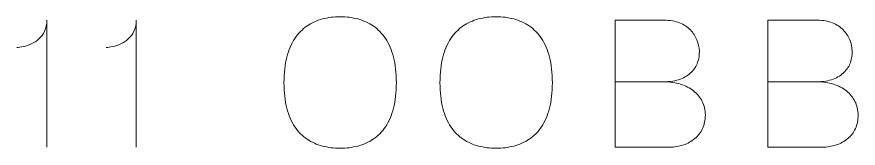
# Model space of a CAD drawing. Header units: centimetres. Extents: x -34 to 90, y -76 to 139.
# Drawn here: x 43.462 to 47.494, y 10.934 to 11.566 of the extents above; entities that cross this region are included whole.
import ezdxf

# ---------------------------------------------------------------- set-up
doc = ezdxf.new("R2010")
doc.units = ezdxf.units.CM
doc.header["$MEASUREMENT"] = 0
doc.layers.add('Layer 1', color=7, linetype='Continuous')

msp = doc.modelspace()

# ---------------------------------------------------------------- linework, layer by layer
at = {"layer": 'Layer 1', "color": 30, "lineweight": 9}
for points, knots in [([(43.60641, 10.93927), (43.60641, 10.93927), (43.60641, 11.54972), (43.60641, 11.54972), (43.60641, 11.54972), (43.60627, 11.52898), (43.6026, 11.5112), (43.59555, 11.49638), (43.59555, 11.49638), (43.58863, 11.48142), (43.57946, 11.46914), (43.56817, 11.45927), (43.56817, 11.45927), (43.55688, 11.44939), (43.54475, 11.44149), (43.53177, 11.43556), (43.53177, 11.43556), (43.51878, 11.42977), (43.50622, 11.4254), (43.49409, 11.42272), (43.49409, 11.42272), (43.48181, 11.4199), (43.47137, 11.4182), (43.46248, 11.41764), (43.46248, 11.41764), (43.47137, 11.4182), (43.48181, 11.4199), (43.49409, 11.42272), (43.49409, 11.42272), (43.50622, 11.4254), (43.51878, 11.42977), (43.53177, 11.43556), (43.53177, 11.43556), (43.54475, 11.44149), (43.55688, 11.44939), (43.56817, 11.45927), (43.56817, 11.45927), (43.57946, 11.46914), (43.58863, 11.48142), (43.59555, 11.49638), (43.59555, 11.49638), (43.6026, 11.5112), (43.60627, 11.52898), (43.60641, 11.54972), (43.60641, 11.54972), (43.60641, 11.54972), (43.60641, 10.93927), (43.60641, 10.93927)], [0, 0, 0, 0, 0.0833333, 0.0833333, 0.0833333, 0.0833333, 0.1666667, 0.1666667, 0.1666667, 0.1666667, 0.25, 0.25, 0.25, 0.25, 0.3333333, 0.3333333, 0.3333333, 0.3333333, 0.4166667, 0.4166667, 0.4166667, 0.4166667, 0.5, 0.5, 0.5, 0.5, 0.5833333, 0.5833333, 0.5833333, 0.5833333, 0.6666667, 0.6666667, 0.6666667, 0.6666667, 0.75, 0.75, 0.75, 0.75, 0.8333333, 0.8333333, 0.8333333, 0.8333333, 0.9166667, 0.9166667, 0.9166667, 0.9166667, 1, 1, 1, 1]), ([(44.03483, 10.93927), (44.03483, 10.93927), (44.03483, 11.54972), (44.03483, 11.54972), (44.03483, 11.54972), (44.03469, 11.52898), (44.03102, 11.5112), (44.02397, 11.49638), (44.02397, 11.49638), (44.01705, 11.48142), (44.00788, 11.46914), (43.99659, 11.45927), (43.99659, 11.45927), (43.9853, 11.44939), (43.97317, 11.44149), (43.96019, 11.43556), (43.96019, 11.43556), (43.9472, 11.42977), (43.93464, 11.4254), (43.92251, 11.42272), (43.92251, 11.42272), (43.91023, 11.4199), (43.89979, 11.4182), (43.8909, 11.41764), (43.8909, 11.41764), (43.89979, 11.4182), (43.91023, 11.4199), (43.92251, 11.42272), (43.92251, 11.42272), (43.93464, 11.4254), (43.9472, 11.42977), (43.96019, 11.43556), (43.96019, 11.43556), (43.97317, 11.44149), (43.9853, 11.44939), (43.99659, 11.45927), (43.99659, 11.45927), (44.00788, 11.46914), (44.01705, 11.48142), (44.02397, 11.49638), (44.02397, 11.49638), (44.03102, 11.5112), (44.03469, 11.52898), (44.03483, 11.54972), (44.03483, 11.54972), (44.03483, 11.54972), (44.03483, 10.93927), (44.03483, 10.93927)], [0, 0, 0, 0, 0.0833333, 0.0833333, 0.0833333, 0.0833333, 0.1666667, 0.1666667, 0.1666667, 0.1666667, 0.25, 0.25, 0.25, 0.25, 0.3333333, 0.3333333, 0.3333333, 0.3333333, 0.4166667, 0.4166667, 0.4166667, 0.4166667, 0.5, 0.5, 0.5, 0.5, 0.5833333, 0.5833333, 0.5833333, 0.5833333, 0.6666667, 0.6666667, 0.6666667, 0.6666667, 0.75, 0.75, 0.75, 0.75, 0.8333333, 0.8333333, 0.8333333, 0.8333333, 0.9166667, 0.9166667, 0.9166667, 0.9166667, 1, 1, 1, 1]), ([(45.0119, 10.93419), (45.04168, 10.93405), (45.0699, 10.93758), (45.09685, 10.94449), (45.09685, 10.94449), (45.12366, 10.95155), (45.14822, 10.96255), (45.17065, 10.97779), (45.17065, 10.97779), (45.19309, 10.99289), (45.21256, 11.01279), (45.22907, 11.03734), (45.22907, 11.03734), (45.24558, 11.0619), (45.25828, 11.09167), (45.26731, 11.12667), (45.26731, 11.12667), (45.27649, 11.16166), (45.281, 11.20244), (45.28114, 11.24915), (45.28114, 11.24915), (45.281, 11.29586), (45.27649, 11.33664), (45.26731, 11.37178), (45.26731, 11.37178), (45.25828, 11.40691), (45.24558, 11.43683), (45.22907, 11.46152), (45.22907, 11.46152), (45.21256, 11.48622), (45.19309, 11.50626), (45.17065, 11.52164), (45.17065, 11.52164), (45.14822, 11.53702), (45.12366, 11.54817), (45.09685, 11.55536), (45.09685, 11.55536), (45.0699, 11.56242), (45.04168, 11.56595), (45.0119, 11.56581), (45.0119, 11.56581), (44.98213, 11.56595), (44.9539, 11.56242), (44.92695, 11.55536), (44.92695, 11.55536), (44.90014, 11.54817), (44.87559, 11.53702), (44.85315, 11.52164), (44.85315, 11.52164), (44.83071, 11.50626), (44.81124, 11.48622), (44.79473, 11.46152), (44.79473, 11.46152), (44.77822, 11.43683), (44.76552, 11.40691), (44.75649, 11.37178), (44.75649, 11.37178), (44.74732, 11.33664), (44.7428, 11.29586), (44.74266, 11.24915), (44.74266, 11.24915), (44.7428, 11.20244), (44.74732, 11.16166), (44.75649, 11.12667), (44.75649, 11.12667), (44.76552, 11.09167), (44.77822, 11.0619), (44.79473, 11.03734), (44.79473, 11.03734), (44.81124, 11.01279), (44.83071, 10.99289), (44.85315, 10.97779), (44.85315, 10.97779), (44.87559, 10.96255), (44.90014, 10.95155), (44.92695, 10.94449), (44.92695, 10.94449), (44.9539, 10.93758), (44.98213, 10.93405), (45.0119, 10.93419)], [0, 0, 0, 0, 0.05, 0.05, 0.05, 0.05, 0.1, 0.1, 0.1, 0.1, 0.15, 0.15, 0.15, 0.15, 0.2, 0.2, 0.2, 0.2, 0.25, 0.25, 0.25, 0.25, 0.3, 0.3, 0.3, 0.3, 0.35, 0.35, 0.35, 0.35, 0.4, 0.4, 0.4, 0.4, 0.45, 0.45, 0.45, 0.45, 0.5, 0.5, 0.5, 0.5, 0.55, 0.55, 0.55, 0.55, 0.6, 0.6, 0.6, 0.6, 0.65, 0.65, 0.65, 0.65, 0.7, 0.7, 0.7, 0.7, 0.75, 0.75, 0.75, 0.75, 0.8, 0.8, 0.8, 0.8, 0.85, 0.85, 0.85, 0.85, 0.9, 0.9, 0.9, 0.9, 0.95, 0.95, 0.95, 0.95, 1, 1, 1, 1]), ([(45.0119, 10.93419), (45.04168, 10.93405), (45.0699, 10.93758), (45.09685, 10.94449), (45.09685, 10.94449), (45.12366, 10.95155), (45.14822, 10.96255), (45.17065, 10.97779), (45.17065, 10.97779), (45.19309, 10.99289), (45.21256, 11.01279), (45.22907, 11.03734), (45.22907, 11.03734), (45.24558, 11.0619), (45.25828, 11.09167), (45.26731, 11.12667), (45.26731, 11.12667), (45.27649, 11.16166), (45.281, 11.20244), (45.28114, 11.24915), (45.28114, 11.24915), (45.281, 11.29586), (45.27649, 11.33664), (45.26731, 11.37178), (45.26731, 11.37178), (45.25828, 11.40691), (45.24558, 11.43683), (45.22907, 11.46152), (45.22907, 11.46152), (45.21256, 11.48622), (45.19309, 11.50626), (45.17065, 11.52164), (45.17065, 11.52164), (45.14822, 11.53702), (45.12366, 11.54817), (45.09685, 11.55536), (45.09685, 11.55536), (45.0699, 11.56242), (45.04168, 11.56595), (45.0119, 11.56581), (45.0119, 11.56581), (44.98213, 11.56595), (44.9539, 11.56242), (44.92695, 11.55536), (44.92695, 11.55536), (44.90014, 11.54817), (44.87559, 11.53702), (44.85315, 11.52164), (44.85315, 11.52164), (44.83071, 11.50626), (44.81124, 11.48622), (44.79473, 11.46152), (44.79473, 11.46152), (44.77822, 11.43683), (44.76552, 11.40691), (44.75649, 11.37178), (44.75649, 11.37178), (44.74732, 11.33664), (44.7428, 11.29586), (44.74266, 11.24915), (44.74266, 11.24915), (44.7428, 11.20244), (44.74732, 11.16166), (44.75649, 11.12667), (44.75649, 11.12667), (44.76552, 11.09167), (44.77822, 11.0619), (44.79473, 11.03734), (44.79473, 11.03734), (44.81124, 11.01279), (44.83071, 10.99289), (44.85315, 10.97779), (44.85315, 10.97779), (44.87559, 10.96255), (44.90014, 10.95155), (44.92695, 10.94449), (44.92695, 10.94449), (44.9539, 10.93758), (44.98213, 10.93405), (45.0119, 10.93419)], [0, 0, 0, 0, 0.05, 0.05, 0.05, 0.05, 0.1, 0.1, 0.1, 0.1, 0.15, 0.15, 0.15, 0.15, 0.2, 0.2, 0.2, 0.2, 0.25, 0.25, 0.25, 0.25, 0.3, 0.3, 0.3, 0.3, 0.35, 0.35, 0.35, 0.35, 0.4, 0.4, 0.4, 0.4, 0.45, 0.45, 0.45, 0.45, 0.5, 0.5, 0.5, 0.5, 0.55, 0.55, 0.55, 0.55, 0.6, 0.6, 0.6, 0.6, 0.65, 0.65, 0.65, 0.65, 0.7, 0.7, 0.7, 0.7, 0.75, 0.75, 0.75, 0.75, 0.8, 0.8, 0.8, 0.8, 0.85, 0.85, 0.85, 0.85, 0.9, 0.9, 0.9, 0.9, 0.95, 0.95, 0.95, 0.95, 1, 1, 1, 1]), ([(45.75951, 10.93419), (45.78929, 10.93405), (45.81751, 10.93758), (45.84446, 10.94449), (45.84446, 10.94449), (45.87127, 10.95155), (45.89583, 10.96255), (45.91826, 10.97779), (45.91826, 10.97779), (45.9407, 10.99289), (45.96017, 11.01279), (45.97668, 11.03734), (45.97668, 11.03734), (45.99319, 11.0619), (46.00589, 11.09167), (46.01492, 11.12667), (46.01492, 11.12667), (46.0241, 11.16166), (46.02861, 11.20244), (46.02875, 11.24915), (46.02875, 11.24915), (46.02861, 11.29586), (46.0241, 11.33664), (46.01492, 11.37178), (46.01492, 11.37178), (46.00589, 11.40691), (45.99319, 11.43683), (45.97668, 11.46152), (45.97668, 11.46152), (45.96017, 11.48622), (45.9407, 11.50626), (45.91826, 11.52164), (45.91826, 11.52164), (45.89583, 11.53702), (45.87127, 11.54817), (45.84446, 11.55536), (45.84446, 11.55536), (45.81751, 11.56242), (45.78929, 11.56595), (45.75951, 11.56581), (45.75951, 11.56581), (45.72974, 11.56595), (45.70151, 11.56242), (45.67456, 11.55536), (45.67456, 11.55536), (45.64775, 11.54817), (45.6232, 11.53702), (45.60076, 11.52164), (45.60076, 11.52164), (45.57832, 11.50626), (45.55885, 11.48622), (45.54234, 11.46152), (45.54234, 11.46152), (45.52583, 11.43683), (45.51313, 11.40691), (45.5041, 11.37178), (45.5041, 11.37178), (45.49493, 11.33664), (45.49041, 11.29586), (45.49027, 11.24915), (45.49027, 11.24915), (45.49041, 11.20244), (45.49493, 11.16166), (45.5041, 11.12667), (45.5041, 11.12667), (45.51313, 11.09167), (45.52583, 11.0619), (45.54234, 11.03734), (45.54234, 11.03734), (45.55885, 11.01279), (45.57832, 10.99289), (45.60076, 10.97779), (45.60076, 10.97779), (45.6232, 10.96255), (45.64775, 10.95155), (45.67456, 10.94449), (45.67456, 10.94449), (45.70151, 10.93758), (45.72974, 10.93405), (45.75951, 10.93419)], [0, 0, 0, 0, 0.05, 0.05, 0.05, 0.05, 0.1, 0.1, 0.1, 0.1, 0.15, 0.15, 0.15, 0.15, 0.2, 0.2, 0.2, 0.2, 0.25, 0.25, 0.25, 0.25, 0.3, 0.3, 0.3, 0.3, 0.35, 0.35, 0.35, 0.35, 0.4, 0.4, 0.4, 0.4, 0.45, 0.45, 0.45, 0.45, 0.5, 0.5, 0.5, 0.5, 0.55, 0.55, 0.55, 0.55, 0.6, 0.6, 0.6, 0.6, 0.65, 0.65, 0.65, 0.65, 0.7, 0.7, 0.7, 0.7, 0.75, 0.75, 0.75, 0.75, 0.8, 0.8, 0.8, 0.8, 0.85, 0.85, 0.85, 0.85, 0.9, 0.9, 0.9, 0.9, 0.95, 0.95, 0.95, 0.95, 1, 1, 1, 1]), ([(45.75951, 10.93419), (45.78929, 10.93405), (45.81751, 10.93758), (45.84446, 10.94449), (45.84446, 10.94449), (45.87127, 10.95155), (45.89583, 10.96255), (45.91826, 10.97779), (45.91826, 10.97779), (45.9407, 10.99289), (45.96017, 11.01279), (45.97668, 11.03734), (45.97668, 11.03734), (45.99319, 11.0619), (46.00589, 11.09167), (46.01492, 11.12667), (46.01492, 11.12667), (46.0241, 11.16166), (46.02861, 11.20244), (46.02875, 11.24915), (46.02875, 11.24915), (46.02861, 11.29586), (46.0241, 11.33664), (46.01492, 11.37178), (46.01492, 11.37178), (46.00589, 11.40691), (45.99319, 11.43683), (45.97668, 11.46152), (45.97668, 11.46152), (45.96017, 11.48622), (45.9407, 11.50626), (45.91826, 11.52164), (45.91826, 11.52164), (45.89583, 11.53702), (45.87127, 11.54817), (45.84446, 11.55536), (45.84446, 11.55536), (45.81751, 11.56242), (45.78929, 11.56595), (45.75951, 11.56581), (45.75951, 11.56581), (45.72974, 11.56595), (45.70151, 11.56242), (45.67456, 11.55536), (45.67456, 11.55536), (45.64775, 11.54817), (45.6232, 11.53702), (45.60076, 11.52164), (45.60076, 11.52164), (45.57832, 11.50626), (45.55885, 11.48622), (45.54234, 11.46152), (45.54234, 11.46152), (45.52583, 11.43683), (45.51313, 11.40691), (45.5041, 11.37178), (45.5041, 11.37178), (45.49493, 11.33664), (45.49041, 11.29586), (45.49027, 11.24915), (45.49027, 11.24915), (45.49041, 11.20244), (45.49493, 11.16166), (45.5041, 11.12667), (45.5041, 11.12667), (45.51313, 11.09167), (45.52583, 11.0619), (45.54234, 11.03734), (45.54234, 11.03734), (45.55885, 11.01279), (45.57832, 10.99289), (45.60076, 10.97779), (45.60076, 10.97779), (45.6232, 10.96255), (45.64775, 10.95155), (45.67456, 10.94449), (45.67456, 10.94449), (45.70151, 10.93758), (45.72974, 10.93405), (45.75951, 10.93419)], [0, 0, 0, 0, 0.05, 0.05, 0.05, 0.05, 0.1, 0.1, 0.1, 0.1, 0.15, 0.15, 0.15, 0.15, 0.2, 0.2, 0.2, 0.2, 0.25, 0.25, 0.25, 0.25, 0.3, 0.3, 0.3, 0.3, 0.35, 0.35, 0.35, 0.35, 0.4, 0.4, 0.4, 0.4, 0.45, 0.45, 0.45, 0.45, 0.5, 0.5, 0.5, 0.5, 0.55, 0.55, 0.55, 0.55, 0.6, 0.6, 0.6, 0.6, 0.65, 0.65, 0.65, 0.65, 0.7, 0.7, 0.7, 0.7, 0.75, 0.75, 0.75, 0.75, 0.8, 0.8, 0.8, 0.8, 0.85, 0.85, 0.85, 0.85, 0.9, 0.9, 0.9, 0.9, 0.95, 0.95, 0.95, 0.95, 1, 1, 1, 1]), ([(46.32932, 11.25338), (46.32932, 11.25338), (46.56385, 11.25338), (46.56385, 11.25338), (46.56385, 11.25338), (46.59433, 11.25353), (46.62029, 11.25776), (46.64217, 11.26608), (46.64217, 11.26608), (46.6639, 11.27427), (46.68154, 11.28542), (46.69522, 11.29939), (46.69522, 11.29939), (46.70891, 11.31336), (46.71879, 11.32916), (46.725, 11.34666), (46.725, 11.34666), (46.73107, 11.36402), (46.73389, 11.38208), (46.73318, 11.40071), (46.73318, 11.40071), (46.73234, 11.41933), (46.72838, 11.43739), (46.72133, 11.45503), (46.72133, 11.45503), (46.71441, 11.47267), (46.70397, 11.48862), (46.69028, 11.50287), (46.69028, 11.50287), (46.6766, 11.51712), (46.65952, 11.52841), (46.63878, 11.53674), (46.63878, 11.53674), (46.61804, 11.5452), (46.59362, 11.54958), (46.56554, 11.54972), (46.56554, 11.54972), (46.56554, 11.54972), (46.32932, 11.54972), (46.32932, 11.54972), (46.32932, 11.54972), (46.32932, 11.54972), (46.32932, 10.93927), (46.32932, 10.93927), (46.32932, 10.93927), (46.32932, 10.93927), (46.58925, 10.93927), (46.58925, 10.93927), (46.58925, 10.93927), (46.61352, 10.93927), (46.6361, 10.9428), (46.65698, 10.94971), (46.65698, 10.94971), (46.67787, 10.95677), (46.69607, 10.96679), (46.71187, 10.98019), (46.71187, 10.98019), (46.72754, 10.99346), (46.73981, 11.00954), (46.74856, 11.02859), (46.74856, 11.02859), (46.75731, 11.04764), (46.76183, 11.06923), (46.76197, 11.09336), (46.76197, 11.09336), (46.7614, 11.11764), (46.75632, 11.13951), (46.74659, 11.15912), (46.74659, 11.15912), (46.73685, 11.17874), (46.7233, 11.19553), (46.70581, 11.20964), (46.70581, 11.20964), (46.68831, 11.22361), (46.66742, 11.23448), (46.64344, 11.24195), (46.64344, 11.24195), (46.61945, 11.24943), (46.59292, 11.25324), (46.56385, 11.25338), (46.56385, 11.25338), (46.59292, 11.25324), (46.61945, 11.24943), (46.64344, 11.24195), (46.64344, 11.24195), (46.66742, 11.23448), (46.68831, 11.22361), (46.70581, 11.20964), (46.70581, 11.20964), (46.7233, 11.19553), (46.73685, 11.17874), (46.74659, 11.15912), (46.74659, 11.15912), (46.75632, 11.13951), (46.7614, 11.11764), (46.76197, 11.09336), (46.76197, 11.09336), (46.76183, 11.06923), (46.75731, 11.04764), (46.74856, 11.02859), (46.74856, 11.02859), (46.73981, 11.00954), (46.72754, 10.99346), (46.71187, 10.98019), (46.71187, 10.98019), (46.69607, 10.96679), (46.67787, 10.95677), (46.65698, 10.94971), (46.65698, 10.94971), (46.6361, 10.9428), (46.61352, 10.93927), (46.58925, 10.93927), (46.58925, 10.93927), (46.58925, 10.93927), (46.32932, 10.93927), (46.32932, 10.93927), (46.32932, 10.93927), (46.32932, 10.93927), (46.32932, 11.54972), (46.32932, 11.54972), (46.32932, 11.54972), (46.32932, 11.54972), (46.56554, 11.54972), (46.56554, 11.54972), (46.56554, 11.54972), (46.59362, 11.54958), (46.61804, 11.5452), (46.63878, 11.53674), (46.63878, 11.53674), (46.65952, 11.52841), (46.6766, 11.51712), (46.69028, 11.50287), (46.69028, 11.50287), (46.70397, 11.48862), (46.71441, 11.47267), (46.72133, 11.45503), (46.72133, 11.45503), (46.72838, 11.43739), (46.73234, 11.41933), (46.73318, 11.40071), (46.73318, 11.40071), (46.73389, 11.38208), (46.73107, 11.36402), (46.725, 11.34666), (46.725, 11.34666), (46.71879, 11.32916), (46.70891, 11.31336), (46.69522, 11.29939), (46.69522, 11.29939), (46.68154, 11.28542), (46.6639, 11.27427), (46.64217, 11.26608), (46.64217, 11.26608), (46.62029, 11.25776), (46.59433, 11.25353), (46.56385, 11.25338), (46.56385, 11.25338), (46.56385, 11.25338), (46.32932, 11.25338), (46.32932, 11.25338)], [0, 0, 0, 0, 0.025, 0.025, 0.025, 0.025, 0.05, 0.05, 0.05, 0.05, 0.075, 0.075, 0.075, 0.075, 0.1, 0.1, 0.1, 0.1, 0.125, 0.125, 0.125, 0.125, 0.15, 0.15, 0.15, 0.15, 0.175, 0.175, 0.175, 0.175, 0.2, 0.2, 0.2, 0.2, 0.225, 0.225, 0.225, 0.225, 0.25, 0.25, 0.25, 0.25, 0.275, 0.275, 0.275, 0.275, 0.3, 0.3, 0.3, 0.3, 0.325, 0.325, 0.325, 0.325, 0.35, 0.35, 0.35, 0.35, 0.375, 0.375, 0.375, 0.375, 0.4, 0.4, 0.4, 0.4, 0.425, 0.425, 0.425, 0.425, 0.45, 0.45, 0.45, 0.45, 0.475, 0.475, 0.475, 0.475, 0.5, 0.5, 0.5, 0.5, 0.525, 0.525, 0.525, 0.525, 0.55, 0.55, 0.55, 0.55, 0.575, 0.575, 0.575, 0.575, 0.6, 0.6, 0.6, 0.6, 0.625, 0.625, 0.625, 0.625, 0.65, 0.65, 0.65, 0.65, 0.675, 0.675, 0.675, 0.675, 0.7, 0.7, 0.7, 0.7, 0.725, 0.725, 0.725, 0.725, 0.75, 0.75, 0.75, 0.75, 0.775, 0.775, 0.775, 0.775, 0.8, 0.8, 0.8, 0.8, 0.825, 0.825, 0.825, 0.825, 0.85, 0.85, 0.85, 0.85, 0.875, 0.875, 0.875, 0.875, 0.9, 0.9, 0.9, 0.9, 0.925, 0.925, 0.925, 0.925, 0.95, 0.95, 0.95, 0.95, 0.975, 0.975, 0.975, 0.975, 1, 1, 1, 1]), ([(47.06169, 11.25338), (47.06169, 11.25338), (47.29622, 11.25338), (47.29622, 11.25338), (47.29622, 11.25338), (47.3267, 11.25353), (47.35266, 11.25776), (47.37454, 11.26608), (47.37454, 11.26608), (47.39627, 11.27427), (47.41391, 11.28542), (47.42759, 11.29939), (47.42759, 11.29939), (47.44128, 11.31336), (47.45116, 11.32916), (47.45737, 11.34666), (47.45737, 11.34666), (47.46344, 11.36402), (47.46626, 11.38208), (47.46555, 11.40071), (47.46555, 11.40071), (47.46471, 11.41933), (47.46075, 11.43739), (47.4537, 11.45503), (47.4537, 11.45503), (47.44678, 11.47267), (47.43634, 11.48862), (47.42265, 11.50287), (47.42265, 11.50287), (47.40897, 11.51712), (47.39189, 11.52841), (47.37115, 11.53674), (47.37115, 11.53674), (47.35041, 11.5452), (47.32599, 11.54958), (47.29791, 11.54972), (47.29791, 11.54972), (47.29791, 11.54972), (47.06169, 11.54972), (47.06169, 11.54972), (47.06169, 11.54972), (47.06169, 11.54972), (47.06169, 10.93927), (47.06169, 10.93927), (47.06169, 10.93927), (47.06169, 10.93927), (47.32162, 10.93927), (47.32162, 10.93927), (47.32162, 10.93927), (47.34589, 10.93927), (47.36847, 10.9428), (47.38935, 10.94971), (47.38935, 10.94971), (47.41024, 10.95677), (47.42844, 10.96679), (47.44424, 10.98019), (47.44424, 10.98019), (47.45991, 10.99346), (47.47218, 11.00954), (47.48093, 11.02859), (47.48093, 11.02859), (47.48968, 11.04764), (47.4942, 11.06923), (47.49434, 11.09336), (47.49434, 11.09336), (47.49377, 11.11764), (47.48869, 11.13951), (47.47896, 11.15912), (47.47896, 11.15912), (47.46922, 11.17874), (47.45567, 11.19553), (47.43818, 11.20964), (47.43818, 11.20964), (47.42068, 11.22361), (47.39979, 11.23448), (47.37581, 11.24195), (47.37581, 11.24195), (47.35182, 11.24943), (47.32529, 11.25324), (47.29622, 11.25338), (47.29622, 11.25338), (47.32529, 11.25324), (47.35182, 11.24943), (47.37581, 11.24195), (47.37581, 11.24195), (47.39979, 11.23448), (47.42068, 11.22361), (47.43818, 11.20964), (47.43818, 11.20964), (47.45567, 11.19553), (47.46922, 11.17874), (47.47896, 11.15912), (47.47896, 11.15912), (47.48869, 11.13951), (47.49377, 11.11764), (47.49434, 11.09336), (47.49434, 11.09336), (47.4942, 11.06923), (47.48968, 11.04764), (47.48093, 11.02859), (47.48093, 11.02859), (47.47218, 11.00954), (47.45991, 10.99346), (47.44424, 10.98019), (47.44424, 10.98019), (47.42844, 10.96679), (47.41024, 10.95677), (47.38935, 10.94971), (47.38935, 10.94971), (47.36847, 10.9428), (47.34589, 10.93927), (47.32162, 10.93927), (47.32162, 10.93927), (47.32162, 10.93927), (47.06169, 10.93927), (47.06169, 10.93927), (47.06169, 10.93927), (47.06169, 10.93927), (47.06169, 11.54972), (47.06169, 11.54972), (47.06169, 11.54972), (47.06169, 11.54972), (47.29791, 11.54972), (47.29791, 11.54972), (47.29791, 11.54972), (47.32599, 11.54958), (47.35041, 11.5452), (47.37115, 11.53674), (47.37115, 11.53674), (47.39189, 11.52841), (47.40897, 11.51712), (47.42265, 11.50287), (47.42265, 11.50287), (47.43634, 11.48862), (47.44678, 11.47267), (47.4537, 11.45503), (47.4537, 11.45503), (47.46075, 11.43739), (47.46471, 11.41933), (47.46555, 11.40071), (47.46555, 11.40071), (47.46626, 11.38208), (47.46344, 11.36402), (47.45737, 11.34666), (47.45737, 11.34666), (47.45116, 11.32916), (47.44128, 11.31336), (47.42759, 11.29939), (47.42759, 11.29939), (47.41391, 11.28542), (47.39627, 11.27427), (47.37454, 11.26608), (47.37454, 11.26608), (47.35266, 11.25776), (47.3267, 11.25353), (47.29622, 11.25338), (47.29622, 11.25338), (47.29622, 11.25338), (47.06169, 11.25338), (47.06169, 11.25338)], [0, 0, 0, 0, 0.025, 0.025, 0.025, 0.025, 0.05, 0.05, 0.05, 0.05, 0.075, 0.075, 0.075, 0.075, 0.1, 0.1, 0.1, 0.1, 0.125, 0.125, 0.125, 0.125, 0.15, 0.15, 0.15, 0.15, 0.175, 0.175, 0.175, 0.175, 0.2, 0.2, 0.2, 0.2, 0.225, 0.225, 0.225, 0.225, 0.25, 0.25, 0.25, 0.25, 0.275, 0.275, 0.275, 0.275, 0.3, 0.3, 0.3, 0.3, 0.325, 0.325, 0.325, 0.325, 0.35, 0.35, 0.35, 0.35, 0.375, 0.375, 0.375, 0.375, 0.4, 0.4, 0.4, 0.4, 0.425, 0.425, 0.425, 0.425, 0.45, 0.45, 0.45, 0.45, 0.475, 0.475, 0.475, 0.475, 0.5, 0.5, 0.5, 0.5, 0.525, 0.525, 0.525, 0.525, 0.55, 0.55, 0.55, 0.55, 0.575, 0.575, 0.575, 0.575, 0.6, 0.6, 0.6, 0.6, 0.625, 0.625, 0.625, 0.625, 0.65, 0.65, 0.65, 0.65, 0.675, 0.675, 0.675, 0.675, 0.7, 0.7, 0.7, 0.7, 0.725, 0.725, 0.725, 0.725, 0.75, 0.75, 0.75, 0.75, 0.775, 0.775, 0.775, 0.775, 0.8, 0.8, 0.8, 0.8, 0.825, 0.825, 0.825, 0.825, 0.85, 0.85, 0.85, 0.85, 0.875, 0.875, 0.875, 0.875, 0.9, 0.9, 0.9, 0.9, 0.925, 0.925, 0.925, 0.925, 0.95, 0.95, 0.95, 0.95, 0.975, 0.975, 0.975, 0.975, 1, 1, 1, 1])]:
    msp.add_open_spline(points, degree=3, knots=knots, dxfattribs=at)

doc.saveas('drawing.dxf')
